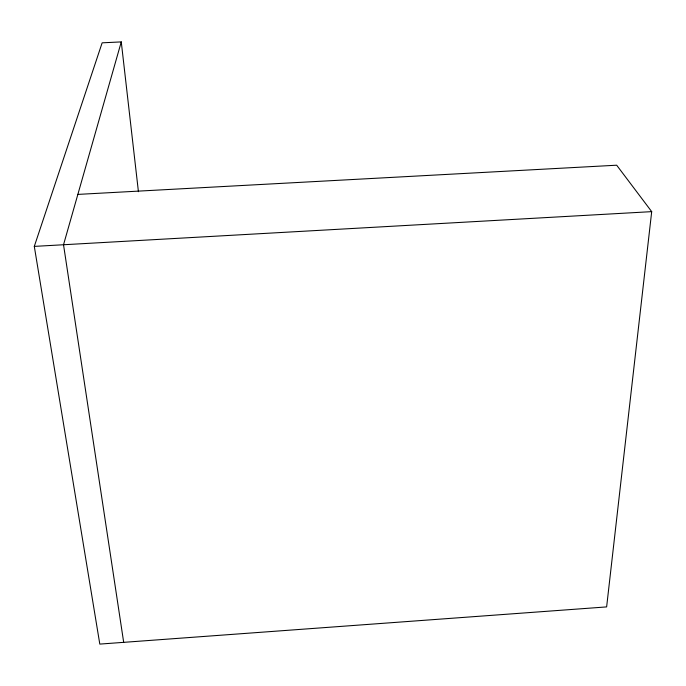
<?xml version="1.0" encoding="UTF-8"?>
<svg xmlns="http://www.w3.org/2000/svg" width="686" height="686" viewBox="0 0 686 686"><rect width="100%" height="100%" fill="white"/><g stroke="black" fill="none" stroke-linecap="round" stroke-linejoin="round"><path stroke-width="1.03" d="M77.861 194.404L616.68 165.206L651.7 211.64L606.63 606.904L99.804 644.094L34.3 246.394L102.145 42.824L121.268 41.906L138.426 191.694M121.268 41.906L63.524 244.748L123.686 642.345M34.3 246.394L651.7 211.64"/></g></svg>
